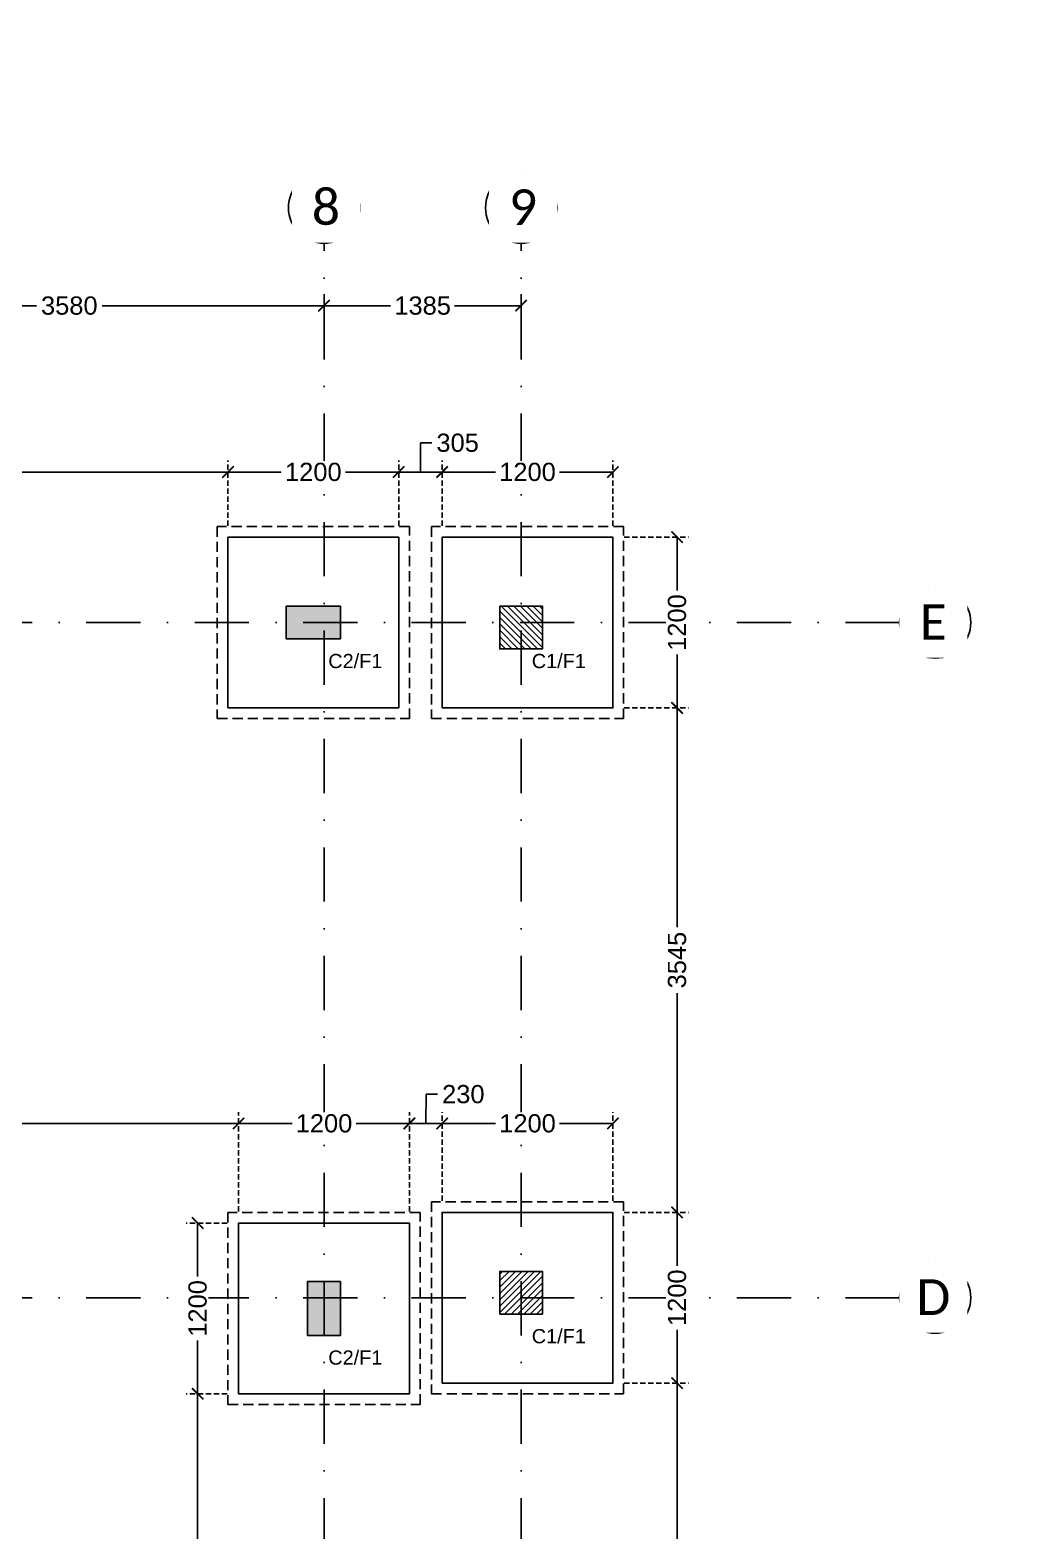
# Model space of a CAD drawing. Header units: millimetres. Extents: x -176651 to 954389, y -469666 to 486614.
# Drawn here: x 266361 to 273409, y 175516 to 186064 of the extents above; entities that cross this region are included whole.
import ezdxf
from ezdxf.xclip import XClip

# ---------------------------------------------------------------- set-up
doc = ezdxf.new("R2010")
doc.units = ezdxf.units.MM
doc.header["$LTSCALE"] = 150
doc.header["$XCLIPFRAME"] = 2
for name, pattern in [('1625E_Grid$0$DASHDOTX2', [50.8, 25.4, -12.7, 0, -12.7]), ('3BHK-W(SB)$0$HIDDEN', [0.375, 0.25, -0.125]), ('HIDDEN2', [4.7625, 3.175, -1.5875])]:
    doc.linetypes.add(name, pattern=pattern)
for name, color, linetype in [('1625E_Columns$0$ad-Column', 3, 'Continuous'), ('1625E_Columns$0$ad-Column Hatch', 125, 'Continuous'), ('1625E_Columns$0$ad-RCC', 3, 'Continuous'), ('1625E_Columns$0$ad-RCC Hatch', 125, 'Continuous'), ('1625E_Grid$0$ad-Grid', 8, '1625E_Grid$0$DASHDOTX2'), ('1625E_Grid$0$ad-Text main', 7, 'Continuous'), ('ad-External Dimensions', 6, 'Continuous'), ('ad-Footing line', 2, 'Continuous'), ('ad-Foundation text', 4, 'Continuous'), ('ad-PCC line', 8, 'HIDDEN2'), ("Plot's Boundary$0$ad-Road", 8, 'Continuous'), ("Plot's Boundary$0$ad-Road Hatch", 8, 'Continuous')]:
    doc.layers.add(name, color=color, linetype=linetype)
doc.layers.add('1625E_Grid$0$ad-Dimension', color=7, linetype='Continuous', lineweight=0, true_color=0x0000f9)
doc.styles.add('1625E_Grid$0$Standard', font='arial.ttf')
doc.styles.get("Standard").update_dxf_attribs({"font": 'arial.ttf'})
doc.dimstyles.new('1625E_Grid$0$A-75-DIM-INT (Framing)', dxfattribs={"dimscale": 100, "dimtxt": 1.6, "dimasz": 1, "dimexe": 1, "dimexo": 1, "dimgap": 0.5, "dimtad": 0, "dimdec": 0, "dimdsep": 46, "dimtxsty": '1625E_Grid$0$Standard', "dimblk": '1625E_Grid$0$_ArchTick', "dimcen": 0.025, "dimclrd": 5, "dimclre": 5, "dimclrt": 256, "dimazin": 2, "dimtfac": 1, "dimtdec": 0, "dimtmove": 1, "dimatfit": 0, "dimldrblk": '1625E_Grid$0$_ArchTick', "dimfxl": 1, "dimfxlon": 1, "dimtfill": 1, "dimtolj": 1, "dimtzin": 0, "dimarcsym": 0})
doc.dimstyles.new('A-75-DIM-INT (Framing)', dxfattribs={"dimscale": 100, "dimtxt": 1.6, "dimasz": 1, "dimexe": 1, "dimexo": 1, "dimgap": 0.5, "dimtad": 0, "dimdec": 0, "dimdsep": 46, "dimtxsty": 'Standard', "dimblk": 'ARCHTICK', "dimcen": 0.025, "dimclrd": 5, "dimclre": 5, "dimclrt": 256, "dimazin": 2, "dimtfac": 1, "dimtdec": 0, "dimtmove": 1, "dimatfit": 0, "dimldrblk": 'ARCHTICK', "dimfxl": 1, "dimfxlon": 1, "dimtfill": 1, "dimtolj": 1, "dimtzin": 0, "dimarcsym": 0})

# ---------------------------------------------------------------- blocks, each defined once
blk = doc.blocks.new('1625E_Grid$0$_ArchTick')
at = {"color": 0, "linetype": 'ByBlock', "const_width": 0.15}
blk.add_lwpolyline([(-0.5, -0.5), (0.5, 0.5)], dxfattribs=at)
blk = doc.blocks.new('*D253')
at = {"layer": '1625E_Grid$0$ad-Dimension', "lineweight": -2, "transparency": 16777216}
for p, q in [((8425, 15432), (8425, 15812)), ((8425, 15732), (9984, 15732)), ((12005, 15732), (10446, 15732)), ((12005, 15432), (12005, 15812))]:
    blk.add_line(p, q, dxfattribs=at)
at = {"layer": 'Defpoints', "color": 0, "transparency": 16777216}
for p in [(12005, 15732), (8425, 15352), (12005, 15352)]:
    blk.add_point(p, dxfattribs=at)
at = {"layer": '1625E_Grid$0$ad-Dimension', "lineweight": -2, "transparency": 16777216, "xscale": 80, "yscale": 80, "zscale": 80, "rotation": 180}
blk.add_blockref('1625E_Grid$0$_ArchTick', (8425, 15732), dxfattribs=at)
at = {"layer": '1625E_Grid$0$ad-Dimension', "lineweight": -2, "transparency": 16777216, "xscale": 80, "yscale": 80, "zscale": 80}
blk.add_blockref('1625E_Grid$0$_ArchTick', (12005, 15732), dxfattribs=at)
at = {"layer": '1625E_Grid$0$ad-Dimension', "transparency": 16777216, "insert": (10215, 15732), "char_height": 128, "attachment_point": 5, "style": '1625E_Grid$0$Standard', "bg_fill": 3, "box_fill_scale": 1.1, "bg_fill_color": 256, "bg_fill_true_color": 13158600, "bg_fill_transparency": 0}
blk.add_mtext('\\A1;3580', dxfattribs=at)
blk = doc.blocks.new('*D254')
at = {"layer": '1625E_Grid$0$ad-Dimension', "lineweight": -2, "transparency": 16777216}
for p, q in [((12005, 15432), (12005, 15812)), ((12005, 15732), (12472, 15732)), ((13390, 15732), (12923, 15732)), ((13390, 15432), (13390, 15812))]:
    blk.add_line(p, q, dxfattribs=at)
at = {"layer": 'Defpoints', "color": 0, "transparency": 16777216}
for p in [(13390, 15732), (12005, 15352), (13390, 15352)]:
    blk.add_point(p, dxfattribs=at)
at = {"layer": '1625E_Grid$0$ad-Dimension', "lineweight": -2, "transparency": 16777216, "xscale": 80, "yscale": 80, "zscale": 80, "rotation": 180}
blk.add_blockref('1625E_Grid$0$_ArchTick', (12005, 15732), dxfattribs=at)
at = {"layer": '1625E_Grid$0$ad-Dimension', "lineweight": -2, "transparency": 16777216, "xscale": 80, "yscale": 80, "zscale": 80}
blk.add_blockref('1625E_Grid$0$_ArchTick', (13390, 15732), dxfattribs=at)
at = {"layer": '1625E_Grid$0$ad-Dimension', "transparency": 16777216, "insert": (12698, 15732), "char_height": 128, "attachment_point": 5, "style": '1625E_Grid$0$Standard', "bg_fill": 3, "box_fill_scale": 1.1, "bg_fill_color": 256, "bg_fill_true_color": 13158600, "bg_fill_transparency": 0}
blk.add_mtext('\\A1;1385', dxfattribs=at)
blk = doc.blocks.new('1625E_Columns$0$A$C42b14ea2')
at = {"layer": '1625E_Columns$0$ad-RCC Hatch', "transparency": 33554687}
h = blk.add_hatch(dxfattribs=at)
h.set_pattern_fill('ANSI31', color=256, scale=10)
h.set_pattern_definition([(45, (13250, 8645), (-22.45064, 22.45064), [])])
h.paths.add_polyline_path([(0, 0), (300, 0), (300, 300), (0, 300)])
at = {"layer": '1625E_Columns$0$ad-RCC'}
blk.add_lwpolyline([(0, 0), (300, 0), (300, 300), (0, 300)], close=True, dxfattribs=at)
blk = doc.blocks.new('1625E_Columns$0$zw$6AA0')
at = {"layer": '1625E_Columns$0$ad-Column Hatch', "transparency": 33554687}
h = blk.add_hatch(color=256, dxfattribs=at)
h.dxf.hatch_style = 1
h.paths.add_polyline_path([(0, -230), (380, -230), (380, 0), (0, 0)])
at = {"layer": '1625E_Columns$0$ad-Column'}
blk.add_lwpolyline([(0, -230), (380, -230), (380, 0), (0, 0)], close=True, dxfattribs=at)
blk = doc.blocks.new('1625E_Columns')
at = {"layer": '1625E_Columns$0$ad-Column', "xscale": -1}
for p, rotation in [((12120, 13620), 359.9999999999997), ((11890, 8875), 90)]:
    blk.add_blockref('1625E_Columns$0$zw$6AA0', p, dxfattribs=dict(at, rotation=rotation))
at = {"layer": '1625E_Columns$0$ad-RCC', "xscale": -1, "rotation": 180}
blk.add_blockref('1625E_Columns$0$A$C42b14ea2', (13240, 13620), dxfattribs=at)
at = {"layer": '1625E_Columns$0$ad-RCC'}
blk.add_blockref('1625E_Columns$0$A$C42b14ea2', (13240, 8645), dxfattribs=at)
blk = doc.blocks.new('zw$D00E')
at = {"layer": 'ad-Footing line'}
for points in [[(-790, -715), (410, -715), (410, 485), (-790, 485)], [(715, -715), (1915, -715), (1915, 485), (715, 485)], [(715, -5460), (1915, -5460), (1915, -4260), (715, -4260)], [(-715, -5535), (485, -5535), (485, -4335), (-715, -4335)]]:
    blk.add_lwpolyline(points, close=True, dxfattribs=at)
at = {"layer": 'ad-PCC line', "ltscale": 0.15}
for points in [[(-865, -790), (485, -790), (485, 560), (-865, 560)], [(640, -790), (1990, -790), (1990, 560), (640, 560)], [(640, -5535), (1990, -5535), (1990, -4185), (640, -4185)], [(-790, -5610), (560, -5610), (560, -4260), (-790, -4260)]]:
    blk.add_lwpolyline(points, close=True, dxfattribs=at)
blk = doc.blocks.new('zw$3F63')
at = {"layer": 'ad-Foundation text', "char_height": 100, "width": 349.31, "attachment_point": 5}
for s, insert in [('\\pxt5;C2/F1', (105, -386)), ('\\pxt5;C1/F1', (1535, -386)), ('\\pxt5;C1/F1', (1535, -5131)), ('\\pxt5;C2/F1', (105, -5281))]:
    blk.add_mtext(s, dxfattribs=dict(at, insert=insert))
blk = doc.blocks.new('_ArchTick')
at = {"color": 0, "linetype": 'ByBlock', "const_width": 0.15}
blk.add_lwpolyline([(-0.5, -0.5), (0.5, 0.5)], dxfattribs=at)
blk = doc.blocks.new('*D195')
at = {"layer": 'ad-External Dimensions', "linetype": '3BHK-W(SB)$0$HIDDEN', "lineweight": -2, "transparency": 16777216}
for p, q in [((7650, 565), (7650, 1023)), ((11330, 565), (11330, 1023))]:
    blk.add_line(p, q, dxfattribs=at)
at = {"layer": 'ad-External Dimensions', "lineweight": -2, "transparency": 16777216}
for p, q in [((7650, 943), (9259, 943)), ((11330, 943), (9721, 943))]:
    blk.add_line(p, q, dxfattribs=at)
at = {"layer": 'Defpoints', "color": 0, "transparency": 16777216}
for p in [(11330, 943), (7650, 485), (11330, 485)]:
    blk.add_point(p, dxfattribs=at)
at = {"layer": 'ad-External Dimensions', "lineweight": -2, "transparency": 16777216, "xscale": 80, "yscale": 80, "zscale": 80, "rotation": 180}
blk.add_blockref('_ArchTick', (7650, 943), dxfattribs=at)
at = {"layer": 'ad-External Dimensions', "lineweight": -2, "transparency": 16777216, "xscale": 80, "yscale": 80, "zscale": 80}
blk.add_blockref('_ArchTick', (11330, 943), dxfattribs=at)
at = {"layer": 'ad-External Dimensions', "transparency": 16777216, "insert": (9490, 943), "char_height": 128, "attachment_point": 5, "bg_fill": 3, "box_fill_scale": 1.1, "bg_fill_color": 256, "bg_fill_true_color": 13158600, "bg_fill_transparency": 0}
blk.add_mtext('\\A1;3680', dxfattribs=at)
blk = doc.blocks.new('*D196')
at = {"layer": 'ad-External Dimensions', "linetype": '3BHK-W(SB)$0$HIDDEN', "lineweight": -2, "transparency": 16777216}
for p, q in [((11330, 565), (11330, 1023)), ((12530, 565), (12530, 1023))]:
    blk.add_line(p, q, dxfattribs=at)
at = {"layer": 'ad-External Dimensions', "lineweight": -2, "transparency": 16777216}
for p, q in [((11330, 943), (11705, 943)), ((12530, 943), (12155, 943))]:
    blk.add_line(p, q, dxfattribs=at)
at = {"layer": 'Defpoints', "color": 0, "transparency": 16777216}
for p in [(12530, 943), (11330, 485), (12530, 485)]:
    blk.add_point(p, dxfattribs=at)
at = {"layer": 'ad-External Dimensions', "lineweight": -2, "transparency": 16777216, "xscale": 80, "yscale": 80, "zscale": 80, "rotation": 180}
blk.add_blockref('_ArchTick', (11330, 943), dxfattribs=at)
at = {"layer": 'ad-External Dimensions', "lineweight": -2, "transparency": 16777216, "xscale": 80, "yscale": 80, "zscale": 80}
blk.add_blockref('_ArchTick', (12530, 943), dxfattribs=at)
at = {"layer": 'ad-External Dimensions', "transparency": 16777216, "insert": (11930, 943), "char_height": 128, "attachment_point": 5, "bg_fill": 3, "box_fill_scale": 1.1, "bg_fill_color": 256, "bg_fill_true_color": 13158600, "bg_fill_transparency": 0}
blk.add_mtext('\\A1;1200', dxfattribs=at)
blk = doc.blocks.new('*D197')
at = {"layer": 'ad-External Dimensions', "lineweight": -2, "transparency": 16777216}
for p, q in [((12682, 943), (12682, 1148)), ((12682, 1148), (12762, 1148)), ((12530, 943), (12835, 943))]:
    blk.add_line(p, q, dxfattribs=at)
at = {"layer": 'ad-External Dimensions', "linetype": '3BHK-W(SB)$0$HIDDEN', "lineweight": -2, "transparency": 16777216}
for p, q in [((12530, 565), (12530, 1023)), ((12835, 565), (12835, 1023))]:
    blk.add_line(p, q, dxfattribs=at)
at = {"layer": 'Defpoints', "color": 0, "transparency": 16777216}
for p in [(12835, 943), (12530, 485), (12835, 485)]:
    blk.add_point(p, dxfattribs=at)
at = {"layer": 'ad-External Dimensions', "lineweight": -2, "transparency": 16777216, "xscale": 80, "yscale": 80, "zscale": 80, "rotation": 180}
blk.add_blockref('_ArchTick', (12530, 943), dxfattribs=at)
at = {"layer": 'ad-External Dimensions', "lineweight": -2, "transparency": 16777216, "xscale": 80, "yscale": 80, "zscale": 80}
blk.add_blockref('_ArchTick', (12835, 943), dxfattribs=at)
at = {"layer": 'ad-External Dimensions', "transparency": 16777216, "insert": (12944, 1148), "char_height": 128, "attachment_point": 5, "bg_fill": 3, "box_fill_scale": 1.1, "bg_fill_color": 256, "bg_fill_true_color": 13158600, "bg_fill_transparency": 0}
blk.add_mtext('\\A1;305', dxfattribs=at)
blk = doc.blocks.new('*D198')
at = {"layer": 'ad-External Dimensions', "linetype": '3BHK-W(SB)$0$HIDDEN', "lineweight": -2, "transparency": 16777216}
for p, q in [((12835, 565), (12835, 1023)), ((14035, 565), (14035, 1023))]:
    blk.add_line(p, q, dxfattribs=at)
at = {"layer": 'ad-External Dimensions', "lineweight": -2, "transparency": 16777216}
for p, q in [((12835, 943), (13210, 943)), ((14035, 943), (13660, 943))]:
    blk.add_line(p, q, dxfattribs=at)
at = {"layer": 'Defpoints', "color": 0, "transparency": 16777216}
for p in [(14035, 943), (12835, 485), (14035, 485)]:
    blk.add_point(p, dxfattribs=at)
at = {"layer": 'ad-External Dimensions', "lineweight": -2, "transparency": 16777216, "xscale": 80, "yscale": 80, "zscale": 80, "rotation": 180}
blk.add_blockref('_ArchTick', (12835, 943), dxfattribs=at)
at = {"layer": 'ad-External Dimensions', "lineweight": -2, "transparency": 16777216, "xscale": 80, "yscale": 80, "zscale": 80}
blk.add_blockref('_ArchTick', (14035, 943), dxfattribs=at)
at = {"layer": 'ad-External Dimensions', "transparency": 16777216, "insert": (13435, 943), "char_height": 128, "attachment_point": 5, "bg_fill": 3, "box_fill_scale": 1.1, "bg_fill_color": 256, "bg_fill_true_color": 13158600, "bg_fill_transparency": 0}
blk.add_mtext('\\A1;1200', dxfattribs=at)
blk = doc.blocks.new('*D208')
at = {"layer": 'ad-External Dimensions', "linetype": '3BHK-W(SB)$0$HIDDEN', "lineweight": -2, "transparency": 16777216}
for p, q in [((14115, 485), (14566, 485)), ((14115, -715), (14566, -715))]:
    blk.add_line(p, q, dxfattribs=at)
at = {"layer": 'ad-External Dimensions', "lineweight": -2, "transparency": 16777216}
for p, q in [((14486, 485), (14486, 110)), ((14486, -715), (14486, -340))]:
    blk.add_line(p, q, dxfattribs=at)
at = {"layer": 'Defpoints', "color": 0, "transparency": 16777216}
for p in [(14035, 485), (14035, -715), (14486, -715)]:
    blk.add_point(p, dxfattribs=at)
at = {"layer": 'ad-External Dimensions', "lineweight": -2, "transparency": 16777216, "xscale": 80, "yscale": 80, "zscale": 80}
for p, rotation in [((14486, 485), 90), ((14486, -715), 270)]:
    blk.add_blockref('_ArchTick', p, dxfattribs=dict(at, rotation=rotation))
at = {"layer": 'ad-External Dimensions', "transparency": 16777216, "insert": (14486, -115), "char_height": 128, "attachment_point": 5, "rotation": 90, "bg_fill": 3, "box_fill_scale": 1.1, "bg_fill_color": 256, "bg_fill_true_color": 13158600, "bg_fill_transparency": 0}
blk.add_mtext('\\A1;1200', dxfattribs=at)
blk = doc.blocks.new('*D209')
at = {"layer": 'ad-External Dimensions', "linetype": '3BHK-W(SB)$0$HIDDEN', "lineweight": -2, "transparency": 16777216}
for p, q in [((14115, -715), (14566, -715)), ((14115, -4260), (14566, -4260))]:
    blk.add_line(p, q, dxfattribs=at)
at = {"layer": 'ad-External Dimensions', "lineweight": -2, "transparency": 16777216}
for p, q in [((14486, -715), (14486, -2256)), ((14486, -4260), (14486, -2719))]:
    blk.add_line(p, q, dxfattribs=at)
at = {"layer": 'Defpoints', "color": 0, "transparency": 16777216}
for p in [(14035, -715), (14035, -4260), (14486, -4260)]:
    blk.add_point(p, dxfattribs=at)
at = {"layer": 'ad-External Dimensions', "lineweight": -2, "transparency": 16777216, "xscale": 80, "yscale": 80, "zscale": 80}
for p, rotation in [((14486, -715), 90), ((14486, -4260), 270)]:
    blk.add_blockref('_ArchTick', p, dxfattribs=dict(at, rotation=rotation))
at = {"layer": 'ad-External Dimensions', "transparency": 16777216, "insert": (14486, -2487), "char_height": 128, "attachment_point": 5, "rotation": 90, "bg_fill": 3, "box_fill_scale": 1.1, "bg_fill_color": 256, "bg_fill_true_color": 13158600, "bg_fill_transparency": 0}
blk.add_mtext('\\A1;3545', dxfattribs=at)
blk = doc.blocks.new('*D210')
at = {"layer": 'ad-External Dimensions', "linetype": '3BHK-W(SB)$0$HIDDEN', "lineweight": -2, "transparency": 16777216}
for p, q in [((14115, -4260), (14566, -4260)), ((14115, -5460), (14566, -5460))]:
    blk.add_line(p, q, dxfattribs=at)
at = {"layer": 'ad-External Dimensions', "lineweight": -2, "transparency": 16777216}
for p, q in [((14486, -4260), (14486, -4635)), ((14486, -5460), (14486, -5085))]:
    blk.add_line(p, q, dxfattribs=at)
at = {"layer": 'Defpoints', "color": 0, "transparency": 16777216}
for p in [(14035, -4260), (14035, -5460), (14486, -5460)]:
    blk.add_point(p, dxfattribs=at)
at = {"layer": 'ad-External Dimensions', "lineweight": -2, "transparency": 16777216, "xscale": 80, "yscale": 80, "zscale": 80}
for p, rotation in [((14486, -4260), 90), ((14486, -5460), 270)]:
    blk.add_blockref('_ArchTick', p, dxfattribs=dict(at, rotation=rotation))
at = {"layer": 'ad-External Dimensions', "transparency": 16777216, "insert": (14486, -4860), "char_height": 128, "attachment_point": 5, "rotation": 90, "bg_fill": 3, "box_fill_scale": 1.1, "bg_fill_color": 256, "bg_fill_true_color": 13158600, "bg_fill_transparency": 0}
blk.add_mtext('\\A1;1200', dxfattribs=at)
blk = doc.blocks.new('*D211')
at = {"layer": 'ad-External Dimensions', "linetype": '3BHK-W(SB)$0$HIDDEN', "lineweight": -2, "transparency": 16777216}
for p, q in [((14115, -5460), (14566, -5460)), ((14115, -8390), (14566, -8390))]:
    blk.add_line(p, q, dxfattribs=at)
at = {"layer": 'ad-External Dimensions', "lineweight": -2, "transparency": 16777216}
for p, q in [((14486, -5460), (14486, -6693)), ((14486, -8390), (14486, -7157))]:
    blk.add_line(p, q, dxfattribs=at)
at = {"layer": 'Defpoints', "color": 0, "transparency": 16777216}
for p in [(14035, -5460), (14035, -8390), (14486, -8390)]:
    blk.add_point(p, dxfattribs=at)
at = {"layer": 'ad-External Dimensions', "lineweight": -2, "transparency": 16777216, "xscale": 80, "yscale": 80, "zscale": 80}
for p, rotation in [((14486, -5460), 90), ((14486, -8390), 270)]:
    blk.add_blockref('_ArchTick', p, dxfattribs=dict(at, rotation=rotation))
at = {"layer": 'ad-External Dimensions', "transparency": 16777216, "insert": (14486, -6925), "char_height": 128, "attachment_point": 5, "rotation": 90, "bg_fill": 3, "box_fill_scale": 1.1, "bg_fill_color": 256, "bg_fill_true_color": 13158600, "bg_fill_transparency": 0}
blk.add_mtext('\\A1;2930', dxfattribs=at)
blk = doc.blocks.new('*D158')
at = {"layer": 'ad-External Dimensions', "linetype": '3BHK-W(SB)$0$HIDDEN', "lineweight": -2, "transparency": 16777216}
for p, q in [((7800, -4030), (7800, -3555)), ((11405, -4255), (11405, -3555))]:
    blk.add_line(p, q, dxfattribs=at)
at = {"layer": 'ad-External Dimensions', "lineweight": -2, "transparency": 16777216}
for p, q in [((7800, -3635), (9371, -3635)), ((11405, -3635), (9834, -3635))]:
    blk.add_line(p, q, dxfattribs=at)
at = {"layer": 'Defpoints', "color": 0, "transparency": 16777216}
for p in [(11405, -3635), (7800, -4110), (11405, -4335)]:
    blk.add_point(p, dxfattribs=at)
at = {"layer": 'ad-External Dimensions', "lineweight": -2, "transparency": 16777216, "xscale": 80, "yscale": 80, "zscale": 80, "rotation": 180}
blk.add_blockref('_ArchTick', (7800, -3635), dxfattribs=at)
at = {"layer": 'ad-External Dimensions', "lineweight": -2, "transparency": 16777216, "xscale": 80, "yscale": 80, "zscale": 80}
blk.add_blockref('_ArchTick', (11405, -3635), dxfattribs=at)
at = {"layer": 'ad-External Dimensions', "transparency": 16777216, "insert": (9602, -3635), "char_height": 128, "attachment_point": 5, "bg_fill": 3, "box_fill_scale": 1.1, "bg_fill_color": 256, "bg_fill_true_color": 13158600, "bg_fill_transparency": 0}
blk.add_mtext('\\A1;3605', dxfattribs=at)
blk = doc.blocks.new('*D159')
at = {"layer": 'ad-External Dimensions', "linetype": '3BHK-W(SB)$0$HIDDEN', "lineweight": -2, "transparency": 16777216}
for p, q in [((11405, -4255), (11405, -3555)), ((12605, -4255), (12605, -3555))]:
    blk.add_line(p, q, dxfattribs=at)
at = {"layer": 'ad-External Dimensions', "lineweight": -2, "transparency": 16777216}
for p, q in [((11405, -3635), (11780, -3635)), ((12605, -3635), (12230, -3635))]:
    blk.add_line(p, q, dxfattribs=at)
at = {"layer": 'Defpoints', "color": 0, "transparency": 16777216}
for p in [(12605, -3635), (11405, -4335), (12605, -4335)]:
    blk.add_point(p, dxfattribs=at)
at = {"layer": 'ad-External Dimensions', "lineweight": -2, "transparency": 16777216, "xscale": 80, "yscale": 80, "zscale": 80, "rotation": 180}
blk.add_blockref('_ArchTick', (11405, -3635), dxfattribs=at)
at = {"layer": 'ad-External Dimensions', "lineweight": -2, "transparency": 16777216, "xscale": 80, "yscale": 80, "zscale": 80}
blk.add_blockref('_ArchTick', (12605, -3635), dxfattribs=at)
at = {"layer": 'ad-External Dimensions', "transparency": 16777216, "insert": (12005, -3635), "char_height": 128, "attachment_point": 5, "bg_fill": 3, "box_fill_scale": 1.1, "bg_fill_color": 256, "bg_fill_true_color": 13158600, "bg_fill_transparency": 0}
blk.add_mtext('\\A1;1200', dxfattribs=at)
blk = doc.blocks.new('*D160')
at = {"layer": 'ad-External Dimensions', "lineweight": -2, "transparency": 16777216}
for p, q in [((12720, -3635), (12722, -3430)), ((12722, -3430), (12802, -3430)), ((12605, -3635), (12525, -3635)), ((12605, -3635), (12835, -3635)), ((12605, -3635), (12835, -3635)), ((12835, -3635), (12915, -3635))]:
    blk.add_line(p, q, dxfattribs=at)
at = {"layer": 'ad-External Dimensions', "linetype": '3BHK-W(SB)$0$HIDDEN', "lineweight": -2, "transparency": 16777216}
for p, q in [((12605, -4255), (12605, -3555)), ((12835, -4180), (12835, -3555))]:
    blk.add_line(p, q, dxfattribs=at)
at = {"layer": 'Defpoints', "color": 0, "transparency": 16777216}
for p in [(12835, -3635), (12835, -4260), (12605, -4335)]:
    blk.add_point(p, dxfattribs=at)
at = {"layer": 'ad-External Dimensions', "lineweight": -2, "transparency": 16777216, "xscale": 80, "yscale": 80, "zscale": 80}
blk.add_blockref('_ArchTick', (12605, -3635), dxfattribs=at)
at = {"layer": 'ad-External Dimensions', "lineweight": -2, "transparency": 16777216, "xscale": 80, "yscale": 80, "zscale": 80, "rotation": 180}
blk.add_blockref('_ArchTick', (12835, -3635), dxfattribs=at)
at = {"layer": 'ad-External Dimensions', "transparency": 16777216, "insert": (12984, -3430), "char_height": 128, "attachment_point": 5, "bg_fill": 3, "box_fill_scale": 1.1, "bg_fill_color": 256, "bg_fill_true_color": 13158600, "bg_fill_transparency": 0}
blk.add_mtext('\\A1;230', dxfattribs=at)
blk = doc.blocks.new('*D161')
at = {"layer": 'ad-External Dimensions', "linetype": '3BHK-W(SB)$0$HIDDEN', "lineweight": -2, "transparency": 16777216}
for p, q in [((12835, -4180), (12835, -3555)), ((14035, -4180), (14035, -3555))]:
    blk.add_line(p, q, dxfattribs=at)
at = {"layer": 'ad-External Dimensions', "lineweight": -2, "transparency": 16777216}
for p, q in [((12835, -3635), (13210, -3635)), ((14035, -3635), (13660, -3635))]:
    blk.add_line(p, q, dxfattribs=at)
at = {"layer": 'Defpoints', "color": 0, "transparency": 16777216}
for p in [(14035, -3635), (12835, -4260), (14035, -4260)]:
    blk.add_point(p, dxfattribs=at)
at = {"layer": 'ad-External Dimensions', "lineweight": -2, "transparency": 16777216, "xscale": 80, "yscale": 80, "zscale": 80, "rotation": 180}
blk.add_blockref('_ArchTick', (12835, -3635), dxfattribs=at)
at = {"layer": 'ad-External Dimensions', "lineweight": -2, "transparency": 16777216, "xscale": 80, "yscale": 80, "zscale": 80}
blk.add_blockref('_ArchTick', (14035, -3635), dxfattribs=at)
at = {"layer": 'ad-External Dimensions', "transparency": 16777216, "insert": (13435, -3635), "char_height": 128, "attachment_point": 5, "bg_fill": 3, "box_fill_scale": 1.1, "bg_fill_color": 256, "bg_fill_true_color": 13158600, "bg_fill_transparency": 0}
blk.add_mtext('\\A1;1200', dxfattribs=at)
blk = doc.blocks.new('*D172')
at = {"layer": 'ad-External Dimensions', "linetype": '3BHK-W(SB)$0$HIDDEN', "lineweight": -2, "transparency": 16777216}
for p, q in [((11325, -4335), (11037, -4335)), ((11325, -5535), (11037, -5535))]:
    blk.add_line(p, q, dxfattribs=at)
at = {"layer": 'ad-External Dimensions', "lineweight": -2, "transparency": 16777216}
for p, q in [((11117, -4335), (11117, -4710)), ((11117, -5535), (11117, -5160))]:
    blk.add_line(p, q, dxfattribs=at)
at = {"layer": 'Defpoints', "color": 0, "transparency": 16777216}
for p in [(11117, -4335), (11405, -4335), (11405, -5535)]:
    blk.add_point(p, dxfattribs=at)
at = {"layer": 'ad-External Dimensions', "lineweight": -2, "transparency": 16777216, "xscale": 80, "yscale": 80, "zscale": 80}
for p, rotation in [((11117, -4335), 90), ((11117, -5535), 270)]:
    blk.add_blockref('_ArchTick', p, dxfattribs=dict(at, rotation=rotation))
at = {"layer": 'ad-External Dimensions', "transparency": 16777216, "insert": (11117, -4935), "char_height": 128, "attachment_point": 5, "rotation": 90, "bg_fill": 3, "box_fill_scale": 1.1, "bg_fill_color": 256, "bg_fill_true_color": 13158600, "bg_fill_transparency": 0}
blk.add_mtext('\\A1;1200', dxfattribs=at)
blk = doc.blocks.new('*D142')
at = {"layer": 'ad-External Dimensions', "linetype": '3BHK-W(SB)$0$HIDDEN', "lineweight": -2, "transparency": 16777216}
for p, q in [((11325, -5535), (11037, -5535)), ((11325, -8465), (11037, -8465))]:
    blk.add_line(p, q, dxfattribs=at)
at = {"layer": 'ad-External Dimensions', "lineweight": -2, "transparency": 16777216}
for p, q in [((11117, -5535), (11117, -6768)), ((11117, -8465), (11117, -7232))]:
    blk.add_line(p, q, dxfattribs=at)
at = {"layer": 'Defpoints', "color": 0, "transparency": 16777216}
for p in [(11405, -5535), (11117, -8465), (11405, -8465)]:
    blk.add_point(p, dxfattribs=at)
at = {"layer": 'ad-External Dimensions', "lineweight": -2, "transparency": 16777216, "xscale": 80, "yscale": 80, "zscale": 80}
for p, rotation in [((11117, -5535), 90), ((11117, -8465), 270)]:
    blk.add_blockref('_ArchTick', p, dxfattribs=dict(at, rotation=rotation))
at = {"layer": 'ad-External Dimensions', "transparency": 16777216, "insert": (11117, -7000), "char_height": 128, "attachment_point": 5, "rotation": 90, "bg_fill": 3, "box_fill_scale": 1.1, "bg_fill_color": 256, "bg_fill_true_color": 13158600, "bg_fill_transparency": 0}
blk.add_mtext('\\A1;2930', dxfattribs=at)
blk = doc.blocks.new("Plot's Boundary$0$A$C4fb60e89")
at = {"layer": "Plot's Boundary$0$ad-Road Hatch", "ltscale": 5, "transparency": 33554687}
h = blk.add_hatch(dxfattribs=at)
h.set_pattern_fill('AR-HBONE', color=256, scale=15)
h.set_pattern_definition([(45, (-193247.7, -428758.8), (0, 2155.2615), [4572, -1524]), (135, (-192170.1, -427681.1), (2e-13, 2155.2615), [4572, -1524])])
h.paths.add_polyline_path([(175594, -250241), (169178, -249341), (167473, -249057), (167473, -138694), (101313, -138694), (101313, -199954), (101308, -237995), (101040, -268291), (101008, -280968), (101066, -293684), (101243, -311127), (100910, -319344), (100949, -333937), (100669, -366960), (100727, -390983), (100669, -404586), (100538, -420418), (100467, -428759), (92426, -427265), (92163, -427209), (92163, -321454), (24803, -321454), (24803, -412961), (15653, -411029), (15654, -321452), (-19535, -321452), (-34427, -319477), (-65207, -315395), (-171770, -301268), (-185854, -298333), (-193248, -296832), (-193244, -292908), (-191914, -285219), (-191839, -284679), (-183397, -286393), (-169723, -289243), (-53141, -304698), (-18730, -309262), (15653, -309262), (15653, 703), (24803, 1115), (24803, -129544), (92163, -129544), (92163, 15133), (101313, 17713), (101313, -129544), (167473, -129544), (167473, 35552), (175738, 37855), (175849, 28595), (175836, 25947), (175777, 14040), (175855, 2316), (175660, -18036), (175731, -34039), (175718, -46839), (175673, -63402), (175816, -82072), (175542, -106356), (175490, -124641), (175575, -145019), (175731, -168892), (175797, -181269), (175797, -192667), (175744, -208200), (175829, -223277), (175888, -234871)])
h.paths.add_polyline_path([(24803, -309264), (92163, -309264), (92163, -138694), (24803, -138694)], flags=16)
blk = doc.blocks.new("Plot's Boundary")
at = {"layer": "Plot's Boundary$0$ad-Road", "ltscale": 5}
blk.add_blockref("Plot's Boundary$0$A$C4fb60e89", (191839, 428759), dxfattribs=at)
blk = doc.blocks.new('1625E_Grid')
at = {"layer": '1625E_Grid$0$ad-Grid', "ltscale": 0.1}
for points in [[(12005, -4460), (12005, 16170)], [(13390, -4460), (13390, 16170)], [(16050, 13505), (-1950, 13505)], [(16050, 8760), (-1950, 8760)]]:
    blk.add_lwpolyline(points, dxfattribs=at)
at = {"layer": '1625E_Grid$0$ad-Grid', "color": 7, "linetype": 'ByBlock'}
for centre in [(12005, 16420), (13390, 16420), (16300, 13505), (16300, 8760)]:
    blk.add_circle(centre, 250, dxfattribs=at)
at = {"layer": '1625E_Grid$0$ad-Text main', "char_height": 250, "width": 227.385, "attachment_point": 5, "style": '1625E_Grid$0$Standard', "bg_fill": 2}
for s, insert in [('{\\fCalibri|b0|i0|c0|p34;8}', (12018.5, 16424)), ('{\\fCalibri|b0|i0|c0|p34;9}', (13403.5, 16424)), ('{\\fCalibri|b0|i0|c0|p34;E}', (16286.5, 13509)), ('{\\fCalibri|b0|i0|c0|p34;D}', (16286.5, 8764))]:
    blk.add_mtext(s, dxfattribs=dict(at, insert=insert))
at = {"layer": '1625E_Grid$0$ad-Dimension'}
dim = blk.add_linear_dim(base=(12005, 15732.4), p1=(8425, 15352.3), p2=(12005, 15352.3), dimstyle='1625E_Grid$0$A-75-DIM-INT (Framing)', override={"dimscale": 80, "dimblk": '1625E_Grid$0$_ArchTick', "dimclrd": 256, "dimclre": 256, "dimfxl": 10, "dimtfill": 1, "dimtfillclr": 0}, dxfattribs=at)
dim.commit()
dim.dimension.update_dxf_attribs({"geometry": '*D253', "text_midpoint": (10215, 15732.4)})
dim = blk.add_linear_dim(base=(13390, 15732.4), p1=(12005, 15352.3), p2=(13390, 15352.3), dimstyle='1625E_Grid$0$A-75-DIM-INT (Framing)', override={"dimscale": 80, "dimblk": '1625E_Grid$0$_ArchTick', "dimclrd": 256, "dimclre": 256, "dimfxl": 10, "dimtfill": 1, "dimtfillclr": 0}, dxfattribs=at)
dim.commit()
dim.dimension.update_dxf_attribs({"geometry": '*D254', "text_midpoint": (12697.5, 15732.4)})
blk = doc.blocks.new('zw$2C0D')
at = {"layer": 'ad-External Dimensions'}
for base, p1, p2, picture, middle in [((11330, 942.9), (7650, 485), (11330, 485), '*D195', (9490, 942.9)), ((11405, -3635.3), (7800, -4110), (11405, -4335), '*D158', (9602.5, -3635.3))]:
    dim = blk.add_linear_dim(base=base, p1=p1, p2=p2, dimstyle='A-75-DIM-INT (Framing)', override={"dimscale": 80, "dimblk": 'ArchTick', "dimclrd": 256, "dimclre": 256, "dimfxl": 10, "dimtfill": 1, "dimtfillclr": 0}, dxfattribs=at)
    dim.commit()
    dim.dimension.update_dxf_attribs({"geometry": picture, "text_midpoint": middle})
for base, p1, p2, picture, middle in [((12530, 942.9), (11330, 485), (12530, 485), '*D196', (11930, 942.9)), ((12605, -3635.3), (11405, -4335), (12605, -4335), '*D159', (12005, -3635.3))]:
    dim = blk.add_linear_dim(base=base, p1=p1, p2=p2, dimstyle='A-75-DIM-INT (Framing)', override={"dimscale": 80, "dimblk": 'ArchTick', "dimclrd": 256, "dimclre": 256, "dimfxl": 10, "dimtfill": 1, "dimtfillclr": 0}, dxfattribs=at)
    dim.commit()
    dim.dimension.update_dxf_attribs({"geometry": picture, "text_midpoint": middle})
for base, p1, p2, picture, middle in [((12835, 942.9), (12530, 485), (12835, 485), '*D197', (12801.9, 1148.3)), ((12835, -3635.3), (12605, -4335), (12835, -4260), '*D160', (12841.9, -3429.9))]:
    dim = blk.add_linear_dim(base=base, p1=p1, p2=p2, dimstyle='A-75-DIM-INT (Framing)', override={"dimscale": 80, "dimblk": 'ArchTick', "dimclrd": 256, "dimclre": 256, "dimfxl": 10, "dimtfill": 1, "dimtfillclr": 0}, dxfattribs=at)
    dim.commit()
    dim.dimension.update_dxf_attribs({"geometry": picture, "text_midpoint": middle, "dimtype": 128})
dim = blk.add_linear_dim(base=(11116.5, -4335), p1=(11405, -5535), p2=(11405, -4335), angle=90, dimstyle='A-75-DIM-INT (Framing)', override={"dimscale": 80, "dimblk": 'ArchTick', "dimclrd": 256, "dimclre": 256, "dimfxl": 10, "dimtfill": 1, "dimtfillclr": 0}, dxfattribs=at)
dim.commit()
dim.dimension.update_dxf_attribs({"geometry": '*D172', "text_midpoint": (11116.5, -4935)})
dim = blk.add_linear_dim(base=(14035, 942.9), p1=(12835, 485), p2=(14035, 485), dimstyle='A-75-DIM-INT (Framing)', override={"dimscale": 80, "dimblk": 'ArchTick', "dimclrd": 256, "dimclre": 256, "dimfxl": 10, "dimtfill": 1, "dimtfillclr": 0}, dxfattribs=at)
dim.commit()
dim.dimension.update_dxf_attribs({"geometry": '*D198', "text_midpoint": (13435, 942.9)})
dim = blk.add_linear_dim(base=(11116.5, -8465), p1=(11405, -5535), p2=(11405, -8465), angle=90, dimstyle='A-75-DIM-INT (Framing)', override={"dimscale": 80, "dimblk": 'ArchTick', "dimclrd": 256, "dimclre": 256, "dimfxl": 10, "dimtfill": 1, "dimtfillclr": 0}, dxfattribs=at)
dim.commit()
dim.dimension.update_dxf_attribs({"geometry": '*D142', "text_midpoint": (11116.5, -7000)})
dim = blk.add_linear_dim(base=(14485.5, -715), p1=(14035, 485), p2=(14035, -715), angle=90, dimstyle='A-75-DIM-INT (Framing)', override={"dimscale": 80, "dimblk": 'ArchTick', "dimclrd": 256, "dimclre": 256, "dimfxl": 10, "dimtfill": 1, "dimtfillclr": 0}, dxfattribs=at)
dim.commit()
dim.dimension.update_dxf_attribs({"geometry": '*D208', "text_midpoint": (14485.5, -115)})
dim = blk.add_linear_dim(base=(14485.5, -4260), p1=(14035, -715), p2=(14035, -4260), angle=90, dimstyle='A-75-DIM-INT (Framing)', override={"dimscale": 80, "dimblk": 'ArchTick', "dimclrd": 256, "dimclre": 256, "dimfxl": 10, "dimtfill": 1, "dimtfillclr": 0}, dxfattribs=at)
dim.commit()
dim.dimension.update_dxf_attribs({"geometry": '*D209', "text_midpoint": (14485.5, -2487.5)})
dim = blk.add_linear_dim(base=(14485.5, -5460), p1=(14035, -4260), p2=(14035, -5460), angle=90, dimstyle='A-75-DIM-INT (Framing)', override={"dimscale": 80, "dimblk": 'ArchTick', "dimclrd": 256, "dimclre": 256, "dimfxl": 10, "dimtfill": 1, "dimtfillclr": 0}, dxfattribs=at)
dim.commit()
dim.dimension.update_dxf_attribs({"geometry": '*D210', "text_midpoint": (14485.5, -4860)})
dim = blk.add_linear_dim(base=(14035, -3635.3), p1=(12835, -4260), p2=(14035, -4260), dimstyle='A-75-DIM-INT (Framing)', override={"dimscale": 80, "dimblk": 'ArchTick', "dimclrd": 256, "dimclre": 256, "dimfxl": 10, "dimtfill": 1, "dimtfillclr": 0}, dxfattribs=at)
dim.commit()
dim.dimension.update_dxf_attribs({"geometry": '*D161', "text_midpoint": (13435, -3635.3)})
dim = blk.add_linear_dim(base=(14485.5, -8390), p1=(14035, -5460), p2=(14035, -8390), angle=90, dimstyle='A-75-DIM-INT (Framing)', override={"dimscale": 80, "dimblk": 'ArchTick', "dimclrd": 256, "dimclre": 256, "dimfxl": 10, "dimtfill": 1, "dimtfillclr": 0}, dxfattribs=at)
dim.commit()
dim.dimension.update_dxf_attribs({"geometry": '*D211', "text_midpoint": (14485.5, -6925)})

msp = doc.modelspace()

# ---------------------------------------------------------------- block references
ref = msp.add_blockref("Plot's Boundary", (0, 0))
XClip(ref).set_block_clipping_path([(245322.2775057808, 154244.8999686334), (289002.2775057808, 204914.8999686334)])

# ---------------------------------------------------------------- next in the draw order: block references
msp.add_blockref('1625E_Grid', (256422, 168395))

# ---------------------------------------------------------------- next in the draw order: block references
at = {"layer": 'ad-External Dimensions'}
for name, p in [('zw$D00E', (268542, 182015)), ('1625E_Columns', (256422, 168395)), ('zw$3F63', (268542, 182015))]:
    msp.add_blockref(name, p, dxfattribs=at)

# ---------------------------------------------------------------- next in the draw order: block references
msp.add_blockref('zw$2C0D', (256422, 182015), dxfattribs=at)

doc.saveas('drawing.dxf')
